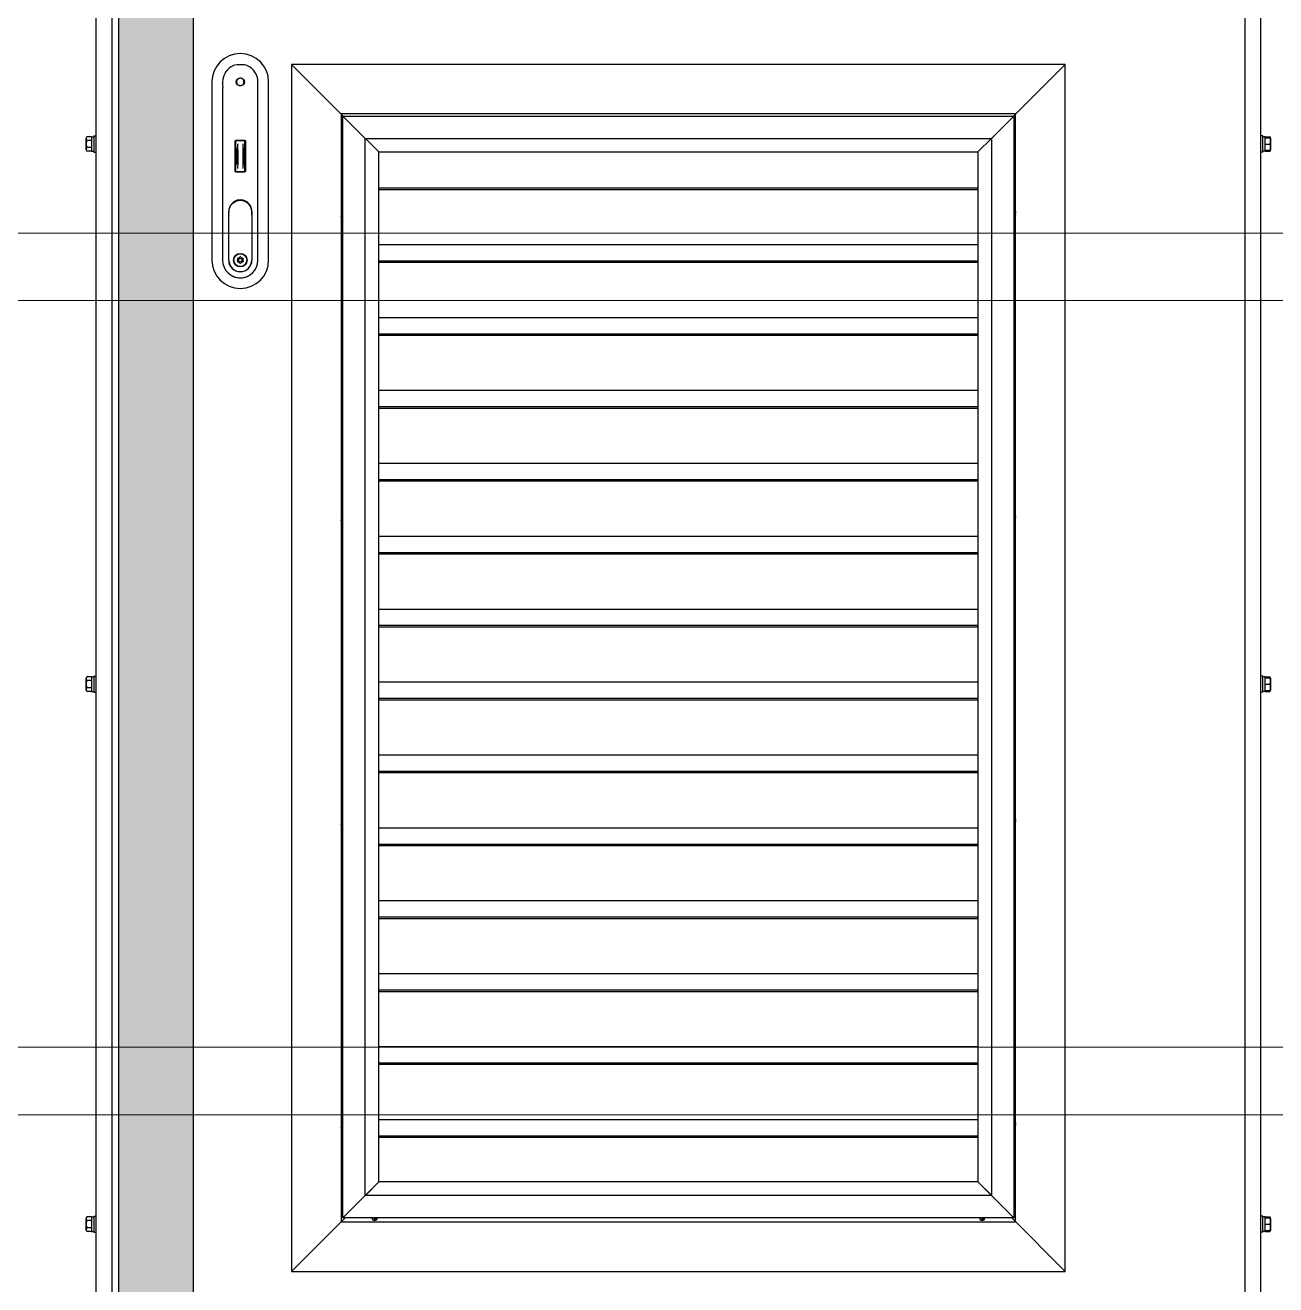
# Model space of a CAD drawing. Header units: millimetres. Extents: x 55614 to 110757, y -66981 to -47484.
# Drawn here: x 88756 to 89682, y -57681 to -56748 of the extents above; entities that cross this region are included whole.
import ezdxf

# ---------------------------------------------------------------- set-up
doc = ezdxf.new("R2010")
doc.units = ezdxf.units.MM
doc.layers.get('0').update_dxf_attribs({"lineweight": 15})
for name, color, linetype in [('2401-00300-M6-16HWMC_0', 7, 'Continuous'), ('2401-00695-M4-16ST_0', 7, 'Continuous'), ('4212-68099_1_0', 7, 'Continuous'), ('4212-73755_1_0', 7, 'Continuous'), ('layer 3', 7, 'Continuous'), ('WATER-PROOF-INNER-DOWN_0', 7, 'Continuous'), ('WATER-PROOF-INNER-SIDE_0', 7, 'Continuous'), ('WATER-PROOF-INNER_0', 7, 'Continuous'), ('WATER-PROOF-OUTER-DOWN_0', 7, 'Continuous'), ('WATER-PROOF-OUTER-SIDE_0', 7, 'Continuous'), ('WSP-0814_1_0', 7, 'Continuous'), ('WSP-0814_3_0', 7, 'Continuous')]:
    doc.layers.add(name, color=color, linetype=linetype)
doc.layers.add('THICK', color=7, linetype='Continuous', lineweight=0)

# ---------------------------------------------------------------- blocks, each defined once
blk = doc.blocks.new('y65iu76u67u6')
at = {"color": 7, "linetype": 'Continuous'}
for p, q in [((945969.29, -88535.69), (937281.29, -88535.69)), ((940195.29, -88585.69), (938840.29, -88585.69)), ((940195.29, -89138.69), (938840.29, -89138.69)), ((940195.29, -89188.69), (938840.29, -89188.69))]:
    blk.add_line(p, q, dxfattribs=at)
blk = doc.blocks.new('erwqre')
h = blk.add_hatch(color=252)
edge = h.paths.add_edge_path()
edge.add_spline(control_points=[(14396.71, -14467.82), (14396.71, -14125.71), (14396.71, -13783.6), (14396.71, -13783.6), (14396.71, -13783.6), (14396.71, -13783.6), (14382.96, -13802.26), (14369.21, -13820.93)], knot_values=[0.375, 0.375, 0.375, 0.375, 0.5, 0.5, 0.5, 0.5, 0.625, 0.625, 0.625, 0.625], degree=3, periodic=0)
edge.add_spline(control_points=[(14369.21, -13820.93), (14355.46, -13839.59), (14341.71, -13858.26), (14341.71, -13858.26), (14341.71, -13858.26), (14341.71, -13858.26), (14341.71, -14181.7), (14341.71, -14505.15)], knot_values=[0.625, 0.625, 0.625, 0.625, 0.75, 0.75, 0.75, 0.75, 0.875, 0.875, 0.875, 0.875], degree=3, periodic=0)
edge.add_spline(control_points=[(14341.71, -14505.15), (14341.71, -14828.59), (14341.71, -15152.03), (14341.71, -15152.03), (14341.71, -15152.03), (14355.46, -15152.03), (14369.21, -15152.03)], knot_values=[0.875, 0.875, 0.875, 0.875, 1, 1, 1, 1.125, 1.125, 1.125, 1.125], degree=3, periodic=0)
edge.add_spline(control_points=[(14369.21, -15152.03), (14382.96, -15152.03), (14396.71, -15152.03), (14396.71, -15152.03), (14396.71, -15152.03), (14396.71, -15152.03), (14396.71, -14809.92), (14396.71, -14467.82)], knot_values=[0.125, 0.125, 0.125, 0.125, 0.25, 0.25, 0.25, 0.25, 0.375, 0.375, 0.375, 0.375], degree=3, periodic=0)
at = {"layer": 'layer 3', "color": 250}
blk.add_open_spline([(14341.71, -15152.03), (14341.71, -15152.03), (14396.71, -15152.03), (14396.71, -15152.03), (14396.71, -15152.03), (14396.71, -15152.03), (14396.71, -13783.6), (14396.71, -13783.6), (14396.71, -13783.6), (14396.71, -13783.6), (14341.71, -13858.26), (14341.71, -13858.26), (14341.71, -13858.26), (14341.71, -13858.26), (14341.71, -15152.03), (14341.71, -15152.03)], degree=3, knots=[0, 0, 0, 0, 0.25, 0.25, 0.25, 0.25, 0.5, 0.5, 0.5, 0.5, 0.75, 0.75, 0.75, 0.75, 1, 1, 1, 1], dxfattribs=at)
blk = doc.blocks.new('2-1725')
at = {"layer": '2401-00300-M6-16HWMC_0', "color": 7, "linetype": 'Continuous'}
for p, q in [((-18055.73, -72705.3), (-18055.73, -72696.59)), ((-18051.73, -72695.59), (-18055.21, -72695.59)), ((-18051.73, -72698.27), (-18055.21, -72698.27)), ((-18051.73, -72695.57), (-18051.73, -72706.32)), ((-18051.73, -72695.57), (-18050.08, -72695.57)), ((-18050.08, -72694.95), (-18050.08, -72706.95)), ((-18050.08, -72694.95), (-18048.63, -72694.95)), ((-17184.18, -72694.95), (-17185.63, -72694.95)), ((-17184.18, -72706.95), (-17184.18, -72694.95)), ((-17182.53, -72695.57), (-17184.18, -72695.57)), ((-17182.53, -72706.32), (-17182.53, -72695.57)), ((-17182.53, -72695.59), (-17179.05, -72695.59)), ((-17182.53, -72696.31), (-17178.57, -72696.31)), ((-17178.53, -72696.59), (-17178.53, -72705.3)), ((-18051.73, -72703.62), (-18055.21, -72703.62)), ((-18051.73, -72706.3), (-18055.21, -72706.3)), ((-18051.73, -72706.32), (-18050.08, -72706.32)), ((-18050.08, -72706.95), (-18048.63, -72706.95)), ((-17184.18, -72706.95), (-17185.63, -72706.95)), ((-17182.53, -72706.32), (-17184.18, -72706.32)), ((-17182.53, -72700.95), (-17179.05, -72700.95)), ((-17182.53, -72705.58), (-17178.57, -72705.58)), ((-17182.53, -72706.3), (-17179.05, -72706.3)), ((-18055.73, -73105.3), (-18055.73, -73096.59)), ((-18051.73, -73095.59), (-18055.21, -73095.59)), ((-18051.73, -73098.27), (-18055.21, -73098.27)), ((-18051.73, -73095.57), (-18051.73, -73106.32)), ((-18051.73, -73095.57), (-18050.08, -73095.57)), ((-18050.08, -73094.95), (-18050.08, -73106.95)), ((-18050.08, -73094.95), (-18048.63, -73094.95)), ((-17184.18, -73094.95), (-17185.63, -73094.95)), ((-17184.18, -73106.95), (-17184.18, -73094.95)), ((-17182.53, -73095.57), (-17184.18, -73095.57)), ((-17182.53, -73106.32), (-17182.53, -73095.57)), ((-17182.53, -73095.59), (-17179.05, -73095.59)), ((-17182.53, -73096.31), (-17178.57, -73096.31)), ((-17178.53, -73096.59), (-17178.53, -73105.3)), ((-18051.73, -73103.62), (-18055.21, -73103.62)), ((-18051.73, -73106.3), (-18055.21, -73106.3)), ((-18051.73, -73106.32), (-18050.08, -73106.32)), ((-18050.08, -73106.95), (-18048.63, -73106.95)), ((-17184.18, -73106.95), (-17185.63, -73106.95)), ((-17182.53, -73106.32), (-17184.18, -73106.32)), ((-17182.53, -73100.95), (-17179.05, -73100.95)), ((-17182.53, -73105.58), (-17178.57, -73105.58)), ((-17182.53, -73106.3), (-17179.05, -73106.3)), ((-18055.73, -73505.3), (-18055.73, -73496.59)), ((-18051.73, -73495.59), (-18055.21, -73495.59)), ((-18051.73, -73498.27), (-18055.21, -73498.27)), ((-18051.73, -73495.57), (-18050.08, -73495.57)), ((-18051.73, -73495.57), (-18051.73, -73506.32)), ((-18050.08, -73494.95), (-18048.63, -73494.95)), ((-18050.08, -73494.95), (-18050.08, -73506.95)), ((-17184.18, -73494.95), (-17185.63, -73494.95)), ((-17184.18, -73506.95), (-17184.18, -73494.95)), ((-17182.53, -73495.57), (-17184.18, -73495.57)), ((-17182.53, -73506.32), (-17182.53, -73495.57)), ((-17182.53, -73495.59), (-17179.05, -73495.59)), ((-17182.53, -73496.31), (-17178.57, -73496.31)), ((-17182.53, -73500.95), (-17179.05, -73500.95)), ((-17178.53, -73496.59), (-17178.53, -73505.3)), ((-18051.73, -73503.62), (-18055.21, -73503.62)), ((-18051.73, -73506.3), (-18055.21, -73506.3)), ((-18051.73, -73506.32), (-18050.08, -73506.32)), ((-18050.08, -73506.95), (-18048.63, -73506.95)), ((-17184.18, -73506.95), (-17185.63, -73506.95)), ((-17182.53, -73506.32), (-17184.18, -73506.32)), ((-17182.53, -73505.58), (-17178.57, -73505.58)), ((-17182.53, -73506.3), (-17179.05, -73506.3))]:
    blk.add_line(p, q, dxfattribs=at)
for centre, start, end in [((-18054.51, -72696.59), 124.94801, 180), ((-17179.75, -72696.59), 13.39361, 55.05199), ((-17179.75, -72696.59), 0, 13.39197), ((-18054.51, -72705.3), 180, 235.05199), ((-17179.75, -72705.3), 304.94801, 346.60653), ((-17179.75, -72705.3), 346.60803, 0), ((-18054.51, -73096.59), 124.94801, 180), ((-17179.75, -73096.59), 13.39361, 55.05199), ((-17179.75, -73096.59), 0, 13.39197), ((-18054.51, -73105.3), 180, 235.05199), ((-17179.75, -73105.3), 304.94801, 346.60653), ((-17179.75, -73105.3), 346.60803, 0), ((-18054.51, -73496.59), 124.94801, 180), ((-17179.75, -73496.59), 13.39361, 55.05199), ((-17179.75, -73496.59), 0, 13.39197), ((-18054.51, -73505.3), 180, 235.05199), ((-17179.75, -73505.3), 304.94801, 346.60653), ((-17179.75, -73505.3), 346.60803, 0)]:
    blk.add_arc(centre, 1.22, start, end, dxfattribs=at)
for points, knots in [([(-18055.21, -72695.59), (-18055.33, -72695.67), (-18055.51, -72695.87), (-18055.68, -72696.34), (-18055.71, -72696.93), (-18055.68, -72697.52), (-18055.51, -72697.99), (-18055.33, -72698.19), (-18055.21, -72698.27)], [0, 0, 0, 0, 0.14349, 0.266269, 0.5, 0.733731, 0.856508, 1, 1, 1, 1]), ([(-18055.21, -72698.27), (-18055.48, -72698.64), (-18055.68, -72699.58), (-18055.71, -72700.95), (-18055.68, -72702.31), (-18055.48, -72703.25), (-18055.21, -72703.62)], [0, 0, 0, 0, 0.248888, 0.499999, 0.75111, 1, 1, 1, 1]), ([(-17178.62, -72696.31), (-17178.64, -72696.18), (-17178.73, -72695.9), (-17178.93, -72695.68), (-17179.05, -72695.59)], [0, 0, 0, 0, 0.461192, 1, 1, 1, 1]), ([(-17179.05, -72700.95), (-17178.8, -72700.64), (-17178.58, -72699.82), (-17178.56, -72698.63), (-17178.58, -72697.44), (-17178.8, -72696.62), (-17179.05, -72696.31)], [0, 0, 0, 0, 0.250792, 0.5, 0.749207, 1, 1, 1, 1]), ([(-18055.21, -72703.62), (-18055.33, -72703.7), (-18055.51, -72703.91), (-18055.68, -72704.38), (-18055.71, -72704.96), (-18055.68, -72705.55), (-18055.51, -72706.02), (-18055.33, -72706.22), (-18055.21, -72706.3)], [0, 0, 0, 0, 0.143491, 0.266268, 0.499999, 0.733731, 0.856509, 1, 1, 1, 1]), ([(-17179.05, -72705.58), (-17178.8, -72705.27), (-17178.58, -72704.45), (-17178.56, -72703.26), (-17178.58, -72702.08), (-17178.8, -72701.25), (-17179.05, -72700.95)], [0, 0, 0, 0, 0.250791, 0.499999, 0.749207, 1, 1, 1, 1]), ([(-17179.05, -72706.3), (-17178.93, -72706.21), (-17178.73, -72705.99), (-17178.64, -72705.71), (-17178.62, -72705.59)], [0, 0, 0, 0, 0.538812, 1, 1, 1, 1]), ([(-18055.21, -73095.59), (-18055.33, -73095.67), (-18055.51, -73095.87), (-18055.68, -73096.34), (-18055.71, -73096.93), (-18055.68, -73097.52), (-18055.51, -73097.99), (-18055.33, -73098.19), (-18055.21, -73098.27)], [0, 0, 0, 0, 0.14349, 0.266269, 0.5, 0.733731, 0.856508, 1, 1, 1, 1]), ([(-18055.21, -73098.27), (-18055.48, -73098.64), (-18055.68, -73099.58), (-18055.71, -73100.95), (-18055.68, -73102.31), (-18055.48, -73103.25), (-18055.21, -73103.62)], [0, 0, 0, 0, 0.248888, 0.499999, 0.75111, 1, 1, 1, 1]), ([(-17178.62, -73096.31), (-17178.64, -73096.18), (-17178.73, -73095.9), (-17178.93, -73095.68), (-17179.05, -73095.59)], [0, 0, 0, 0, 0.461192, 1, 1, 1, 1]), ([(-17179.05, -73100.95), (-17178.8, -73100.64), (-17178.58, -73099.82), (-17178.56, -73098.63), (-17178.58, -73097.44), (-17178.8, -73096.62), (-17179.05, -73096.31)], [0, 0, 0, 0, 0.250792, 0.5, 0.749207, 1, 1, 1, 1]), ([(-18055.21, -73103.62), (-18055.33, -73103.7), (-18055.51, -73103.91), (-18055.68, -73104.38), (-18055.71, -73104.96), (-18055.68, -73105.55), (-18055.51, -73106.02), (-18055.33, -73106.22), (-18055.21, -73106.3)], [0, 0, 0, 0, 0.143491, 0.266268, 0.499999, 0.733731, 0.856509, 1, 1, 1, 1]), ([(-17179.05, -73105.58), (-17178.8, -73105.27), (-17178.58, -73104.45), (-17178.56, -73103.26), (-17178.58, -73102.08), (-17178.8, -73101.25), (-17179.05, -73100.95)], [0, 0, 0, 0, 0.250791, 0.499999, 0.749207, 1, 1, 1, 1]), ([(-17179.05, -73106.3), (-17178.93, -73106.21), (-17178.73, -73105.99), (-17178.64, -73105.71), (-17178.62, -73105.59)], [0, 0, 0, 0, 0.538812, 1, 1, 1, 1]), ([(-18055.21, -73495.59), (-18055.33, -73495.67), (-18055.51, -73495.87), (-18055.68, -73496.34), (-18055.71, -73496.93), (-18055.68, -73497.52), (-18055.51, -73497.99), (-18055.33, -73498.19), (-18055.21, -73498.27)], [0, 0, 0, 0, 0.14349, 0.266269, 0.5, 0.733731, 0.856508, 1, 1, 1, 1]), ([(-18055.21, -73498.27), (-18055.48, -73498.64), (-18055.68, -73499.58), (-18055.71, -73500.95), (-18055.68, -73502.31), (-18055.48, -73503.25), (-18055.21, -73503.62)], [0, 0, 0, 0, 0.248888, 0.499999, 0.75111, 1, 1, 1, 1]), ([(-17178.62, -73496.31), (-17178.64, -73496.18), (-17178.73, -73495.9), (-17178.93, -73495.68), (-17179.05, -73495.59)], [0, 0, 0, 0, 0.461192, 1, 1, 1, 1]), ([(-17179.05, -73500.95), (-17178.8, -73500.64), (-17178.58, -73499.82), (-17178.56, -73498.63), (-17178.58, -73497.44), (-17178.8, -73496.62), (-17179.05, -73496.31)], [0, 0, 0, 0, 0.250792, 0.5, 0.749207, 1, 1, 1, 1]), ([(-17179.05, -73505.58), (-17178.8, -73505.27), (-17178.58, -73504.45), (-17178.56, -73503.26), (-17178.58, -73502.08), (-17178.8, -73501.25), (-17179.05, -73500.95)], [0, 0, 0, 0, 0.250791, 0.499999, 0.749207, 1, 1, 1, 1]), ([(-18055.21, -73503.62), (-18055.33, -73503.7), (-18055.51, -73503.91), (-18055.68, -73504.38), (-18055.71, -73504.96), (-18055.68, -73505.55), (-18055.51, -73506.02), (-18055.33, -73506.22), (-18055.21, -73506.3)], [0, 0, 0, 0, 0.143491, 0.266268, 0.499999, 0.733731, 0.856509, 1, 1, 1, 1]), ([(-17179.05, -73506.3), (-17178.93, -73506.21), (-17178.73, -73505.99), (-17178.64, -73505.71), (-17178.62, -73505.59)], [0, 0, 0, 0, 0.538812, 1, 1, 1, 1])]:
    blk.add_open_spline(points, degree=3, knots=knots, dxfattribs=at)
at = {"layer": '2401-00695-M4-16ST_0', "color": 7, "linetype": 'Continuous'}
for p, q in [((-17866.33, -72751.18), (-17866.33, -72751.3)), ((-17866.27, -72753.24), (-17866.27, -72754.91)), ((-17368, -72752.65), (-17368, -72750.98)), ((-17367.93, -72754.53), (-17367.93, -72754.77)), ((-17866.33, -72976.18), (-17866.33, -72976.3)), ((-17866.27, -72978.24), (-17866.27, -72979.91)), ((-17368, -72977.65), (-17368, -72975.98)), ((-17367.93, -72979.53), (-17367.93, -72979.77)), ((-17866.33, -73201.18), (-17866.33, -73201.3)), ((-17368, -73202.65), (-17368, -73200.98)), ((-17866.27, -73203.24), (-17866.27, -73204.91)), ((-17367.93, -73204.53), (-17367.93, -73204.77)), ((-17866.33, -73426.18), (-17866.33, -73426.3)), ((-17368, -73427.65), (-17368, -73425.98)), ((-17866.27, -73428.24), (-17866.27, -73429.91)), ((-17367.93, -73429.53), (-17367.93, -73429.77)), ((-17842.43, -73497.74), (-17842.43, -73497.99)), ((-17841.77, -73496.46), (-17841.77, -73498.13)), ((-17392.43, -73497.74), (-17392.43, -73497.99)), ((-17391.77, -73496.46), (-17391.77, -73498.13))]:
    blk.add_line(p, q, dxfattribs=at)
for centre in [(-17866.63, -72752.95), (-17367.63, -72752.95), (-17866.63, -72977.95), (-17367.63, -72977.95), (-17866.63, -73202.95), (-17367.63, -73202.95), (-17866.63, -73427.95), (-17367.63, -73427.95)]:
    blk.add_circle(centre, 0.2, dxfattribs=at)
for centre, radius, start, end in [((-17866.63, -72752.95), 2, 59.87498, 98.63478), ((-17866.63, -72752.95), 2, 261.34018, 300.004), ((-17367.63, -72752.95), 2, 239.86526, 278.63487), ((-17367.63, -72752.95), 2, 81.34334, 120.00776), ((-17866.63, -72977.95), 2, 59.87498, 98.63478), ((-17367.63, -72977.95), 2, 81.34334, 120.00776), ((-17866.63, -72977.95), 2, 261.34018, 300.004), ((-17367.63, -72977.95), 2, 239.86526, 278.63487), ((-17866.63, -73202.95), 2, 59.87498, 98.63478), ((-17367.63, -73202.95), 2, 81.34334, 120.00776), ((-17866.63, -73202.95), 2, 261.34018, 300.004), ((-17367.63, -73202.95), 2, 239.86526, 278.63487), ((-17866.63, -73427.95), 2, 59.87498, 98.63478), ((-17367.63, -73427.95), 2, 81.34334, 120.00776), ((-17866.63, -73427.95), 2, 261.34018, 300.004), ((-17367.63, -73427.95), 2, 239.86526, 278.63487), ((-17842.13, -73496.16), 2, 182.38574, 357.60608), ((-17842.13, -73496.16), 0.2, 204.87592, 335.12408), ((-17392.13, -73496.16), 2, 182.38574, 357.60608), ((-17392.13, -73496.16), 0.2, 204.87592, 335.12408)]:
    blk.add_arc(centre, radius, start, end, dxfattribs=at)
for points, knots in [([(-17866.63, -72752.13), (-17866.65, -72752.16), (-17866.74, -72752.32), (-17866.84, -72752.47), (-17866.93, -72752.58)], [0, 0, 0, 0, 0.201768, 1, 1, 1, 1]), ([(-17866.93, -72754.53), (-17866.92, -72754.47), (-17866.86, -72754.2), (-17866.74, -72753.95), (-17866.63, -72753.76)], [0, 0, 0, 0, 0.194813, 1, 1, 1, 1]), ([(-17866.71, -72754.94), (-17866.76, -72754.94), (-17866.87, -72754.92), (-17866.92, -72754.82), (-17866.93, -72754.77)], [0, 0, 0, 0, 0.518556, 1, 1, 1, 1]), ([(-17866.33, -72751.3), (-17866.34, -72751.43), (-17866.43, -72751.71), (-17866.55, -72751.98), (-17866.63, -72752.13)], [0, 0, 0, 0, 0.414722, 1, 1, 1, 1]), ([(-17866.63, -72753.76), (-17866.61, -72753.72), (-17866.51, -72753.54), (-17866.39, -72753.36), (-17866.27, -72753.24)], [0, 0, 0, 0, 0.192336, 1, 1, 1, 1]), ([(-17866.58, -72750.95), (-17866.52, -72750.95), (-17866.38, -72750.99), (-17866.34, -72751.12), (-17866.33, -72751.18)], [0, 0, 0, 0, 0.502949, 1, 1, 1, 1]), ([(-17866.27, -72753.24), (-17866.21, -72753.27), (-17865.99, -72753.36), (-17865.78, -72753.47), (-17865.63, -72753.56)], [0, 0, 0, 0, 0.280836, 1, 1, 1, 1]), ([(-17368.63, -72752.33), (-17368.59, -72752.35), (-17368.39, -72752.48), (-17368.17, -72752.58), (-17368, -72752.65)], [0, 0, 0, 0, 0.220892, 1, 1, 1, 1]), ([(-17367.63, -72752.13), (-17367.65, -72752.17), (-17367.75, -72752.35), (-17367.87, -72752.53), (-17368, -72752.65)], [0, 0, 0, 0, 0.192322, 1, 1, 1, 1]), ([(-17367.93, -72754.53), (-17367.92, -72754.47), (-17367.86, -72754.2), (-17367.74, -72753.95), (-17367.63, -72753.76)], [0, 0, 0, 0, 0.194813, 1, 1, 1, 1]), ([(-17367.71, -72754.94), (-17367.76, -72754.94), (-17367.87, -72754.92), (-17367.92, -72754.82), (-17367.93, -72754.77)], [0, 0, 0, 0, 0.518556, 1, 1, 1, 1]), ([(-17367.33, -72751.3), (-17367.34, -72751.43), (-17367.43, -72751.71), (-17367.55, -72751.98), (-17367.63, -72752.13)], [0, 0, 0, 0, 0.414722, 1, 1, 1, 1]), ([(-17367.63, -72753.76), (-17367.62, -72753.72), (-17367.53, -72753.57), (-17367.43, -72753.42), (-17367.33, -72753.31)], [0, 0, 0, 0, 0.201734, 1, 1, 1, 1]), ([(-17367.58, -72750.95), (-17367.52, -72750.95), (-17367.38, -72750.99), (-17367.34, -72751.12), (-17367.33, -72751.18)], [0, 0, 0, 0, 0.502949, 1, 1, 1, 1]), ([(-17866.63, -72977.13), (-17866.65, -72977.16), (-17866.74, -72977.32), (-17866.84, -72977.47), (-17866.93, -72977.58)], [0, 0, 0, 0, 0.201768, 1, 1, 1, 1]), ([(-17866.33, -72976.3), (-17866.34, -72976.43), (-17866.43, -72976.71), (-17866.55, -72976.98), (-17866.63, -72977.13)], [0, 0, 0, 0, 0.414722, 1, 1, 1, 1]), ([(-17866.63, -72978.76), (-17866.61, -72978.72), (-17866.51, -72978.54), (-17866.39, -72978.36), (-17866.27, -72978.24)], [0, 0, 0, 0, 0.192336, 1, 1, 1, 1]), ([(-17866.58, -72975.95), (-17866.52, -72975.95), (-17866.38, -72975.99), (-17866.34, -72976.12), (-17866.33, -72976.18)], [0, 0, 0, 0, 0.502949, 1, 1, 1, 1]), ([(-17866.27, -72978.24), (-17866.21, -72978.27), (-17865.99, -72978.36), (-17865.78, -72978.47), (-17865.63, -72978.56)], [0, 0, 0, 0, 0.280836, 1, 1, 1, 1]), ([(-17368.63, -72977.33), (-17368.59, -72977.35), (-17368.39, -72977.48), (-17368.17, -72977.58), (-17368, -72977.65)], [0, 0, 0, 0, 0.220892, 1, 1, 1, 1]), ([(-17367.63, -72977.13), (-17367.65, -72977.17), (-17367.75, -72977.35), (-17367.87, -72977.53), (-17368, -72977.65)], [0, 0, 0, 0, 0.192322, 1, 1, 1, 1]), ([(-17367.33, -72976.3), (-17367.34, -72976.43), (-17367.43, -72976.71), (-17367.55, -72976.98), (-17367.63, -72977.13)], [0, 0, 0, 0, 0.414722, 1, 1, 1, 1]), ([(-17367.63, -72978.76), (-17367.62, -72978.72), (-17367.53, -72978.57), (-17367.43, -72978.42), (-17367.33, -72978.31)], [0, 0, 0, 0, 0.201734, 1, 1, 1, 1]), ([(-17367.58, -72975.95), (-17367.52, -72975.95), (-17367.38, -72975.99), (-17367.34, -72976.12), (-17367.33, -72976.18)], [0, 0, 0, 0, 0.502949, 1, 1, 1, 1]), ([(-17866.93, -72979.53), (-17866.92, -72979.47), (-17866.86, -72979.2), (-17866.74, -72978.95), (-17866.63, -72978.76)], [0, 0, 0, 0, 0.194813, 1, 1, 1, 1]), ([(-17866.71, -72979.94), (-17866.76, -72979.94), (-17866.87, -72979.92), (-17866.92, -72979.82), (-17866.93, -72979.77)], [0, 0, 0, 0, 0.518556, 1, 1, 1, 1]), ([(-17367.93, -72979.53), (-17367.92, -72979.47), (-17367.86, -72979.2), (-17367.74, -72978.95), (-17367.63, -72978.76)], [0, 0, 0, 0, 0.194813, 1, 1, 1, 1]), ([(-17367.71, -72979.94), (-17367.76, -72979.94), (-17367.87, -72979.92), (-17367.92, -72979.82), (-17367.93, -72979.77)], [0, 0, 0, 0, 0.518556, 1, 1, 1, 1]), ([(-17866.63, -73202.13), (-17866.65, -73202.16), (-17866.74, -73202.32), (-17866.84, -73202.47), (-17866.93, -73202.58)], [0, 0, 0, 0, 0.201768, 1, 1, 1, 1]), ([(-17866.33, -73201.3), (-17866.34, -73201.43), (-17866.43, -73201.71), (-17866.55, -73201.98), (-17866.63, -73202.13)], [0, 0, 0, 0, 0.414722, 1, 1, 1, 1]), ([(-17866.58, -73200.95), (-17866.52, -73200.95), (-17866.38, -73200.99), (-17866.34, -73201.12), (-17866.33, -73201.18)], [0, 0, 0, 0, 0.502949, 1, 1, 1, 1]), ([(-17368.63, -73202.33), (-17368.59, -73202.35), (-17368.39, -73202.48), (-17368.17, -73202.58), (-17368, -73202.65)], [0, 0, 0, 0, 0.220892, 1, 1, 1, 1]), ([(-17367.63, -73202.13), (-17367.65, -73202.17), (-17367.75, -73202.35), (-17367.87, -73202.53), (-17368, -73202.65)], [0, 0, 0, 0, 0.192322, 1, 1, 1, 1]), ([(-17367.33, -73201.3), (-17367.34, -73201.43), (-17367.43, -73201.71), (-17367.55, -73201.98), (-17367.63, -73202.13)], [0, 0, 0, 0, 0.414722, 1, 1, 1, 1]), ([(-17367.58, -73200.95), (-17367.52, -73200.95), (-17367.38, -73200.99), (-17367.34, -73201.12), (-17367.33, -73201.18)], [0, 0, 0, 0, 0.502949, 1, 1, 1, 1]), ([(-17866.93, -73204.53), (-17866.92, -73204.47), (-17866.86, -73204.2), (-17866.74, -73203.95), (-17866.63, -73203.76)], [0, 0, 0, 0, 0.194813, 1, 1, 1, 1]), ([(-17866.71, -73204.94), (-17866.76, -73204.94), (-17866.87, -73204.92), (-17866.92, -73204.82), (-17866.93, -73204.77)], [0, 0, 0, 0, 0.518556, 1, 1, 1, 1]), ([(-17866.63, -73203.76), (-17866.61, -73203.72), (-17866.51, -73203.54), (-17866.39, -73203.36), (-17866.27, -73203.24)], [0, 0, 0, 0, 0.192336, 1, 1, 1, 1]), ([(-17866.27, -73203.24), (-17866.21, -73203.27), (-17865.99, -73203.36), (-17865.78, -73203.47), (-17865.63, -73203.56)], [0, 0, 0, 0, 0.280836, 1, 1, 1, 1]), ([(-17367.93, -73204.53), (-17367.92, -73204.47), (-17367.86, -73204.2), (-17367.74, -73203.95), (-17367.63, -73203.76)], [0, 0, 0, 0, 0.194813, 1, 1, 1, 1]), ([(-17367.71, -73204.94), (-17367.76, -73204.94), (-17367.87, -73204.92), (-17367.92, -73204.82), (-17367.93, -73204.77)], [0, 0, 0, 0, 0.518556, 1, 1, 1, 1]), ([(-17367.63, -73203.76), (-17367.62, -73203.72), (-17367.53, -73203.57), (-17367.43, -73203.42), (-17367.33, -73203.31)], [0, 0, 0, 0, 0.201734, 1, 1, 1, 1]), ([(-17866.33, -73426.3), (-17866.34, -73426.43), (-17866.43, -73426.71), (-17866.55, -73426.98), (-17866.63, -73427.13)], [0, 0, 0, 0, 0.414722, 1, 1, 1, 1]), ([(-17866.58, -73425.95), (-17866.52, -73425.95), (-17866.38, -73425.99), (-17866.34, -73426.12), (-17866.33, -73426.18)], [0, 0, 0, 0, 0.502949, 1, 1, 1, 1]), ([(-17367.33, -73426.3), (-17367.34, -73426.43), (-17367.43, -73426.71), (-17367.55, -73426.98), (-17367.63, -73427.13)], [0, 0, 0, 0, 0.414722, 1, 1, 1, 1]), ([(-17367.58, -73425.95), (-17367.52, -73425.95), (-17367.38, -73425.99), (-17367.34, -73426.12), (-17367.33, -73426.18)], [0, 0, 0, 0, 0.502949, 1, 1, 1, 1]), ([(-17866.63, -73427.13), (-17866.65, -73427.16), (-17866.74, -73427.32), (-17866.84, -73427.47), (-17866.93, -73427.58)], [0, 0, 0, 0, 0.201768, 1, 1, 1, 1]), ([(-17866.93, -73429.53), (-17866.92, -73429.47), (-17866.86, -73429.2), (-17866.74, -73428.95), (-17866.63, -73428.76)], [0, 0, 0, 0, 0.194813, 1, 1, 1, 1]), ([(-17866.71, -73429.94), (-17866.76, -73429.94), (-17866.87, -73429.92), (-17866.92, -73429.82), (-17866.93, -73429.77)], [0, 0, 0, 0, 0.518556, 1, 1, 1, 1]), ([(-17866.63, -73428.76), (-17866.61, -73428.72), (-17866.51, -73428.54), (-17866.39, -73428.36), (-17866.27, -73428.24)], [0, 0, 0, 0, 0.192336, 1, 1, 1, 1]), ([(-17866.27, -73428.24), (-17866.21, -73428.27), (-17865.99, -73428.36), (-17865.78, -73428.47), (-17865.63, -73428.56)], [0, 0, 0, 0, 0.280836, 1, 1, 1, 1]), ([(-17368.63, -73427.33), (-17368.59, -73427.35), (-17368.39, -73427.48), (-17368.17, -73427.58), (-17368, -73427.65)], [0, 0, 0, 0, 0.220892, 1, 1, 1, 1]), ([(-17367.63, -73427.13), (-17367.65, -73427.17), (-17367.75, -73427.35), (-17367.87, -73427.53), (-17368, -73427.65)], [0, 0, 0, 0, 0.192322, 1, 1, 1, 1]), ([(-17367.93, -73429.53), (-17367.92, -73429.47), (-17367.86, -73429.2), (-17367.74, -73428.95), (-17367.63, -73428.76)], [0, 0, 0, 0, 0.194813, 1, 1, 1, 1]), ([(-17367.71, -73429.94), (-17367.76, -73429.94), (-17367.87, -73429.92), (-17367.92, -73429.82), (-17367.93, -73429.77)], [0, 0, 0, 0, 0.518556, 1, 1, 1, 1]), ([(-17367.63, -73428.76), (-17367.62, -73428.72), (-17367.53, -73428.57), (-17367.43, -73428.42), (-17367.33, -73428.31)], [0, 0, 0, 0, 0.201734, 1, 1, 1, 1]), ([(-17842.43, -73497.74), (-17842.42, -73497.69), (-17842.36, -73497.42), (-17842.24, -73497.17), (-17842.13, -73496.97)], [0, 0, 0, 0, 0.194813, 1, 1, 1, 1]), ([(-17842.21, -73498.16), (-17842.26, -73498.16), (-17842.37, -73498.13), (-17842.42, -73498.03), (-17842.43, -73497.99)], [0, 0, 0, 0, 0.518556, 1, 1, 1, 1]), ([(-17842.13, -73496.97), (-17842.11, -73496.94), (-17842.01, -73496.75), (-17841.89, -73496.58), (-17841.77, -73496.46)], [0, 0, 0, 0, 0.192336, 1, 1, 1, 1]), ([(-17841.77, -73496.46), (-17841.56, -73496.54), (-17841.21, -73496.71), (-17840.8, -73497), (-17840.61, -73497.4), (-17840.77, -73497.63), (-17840.87, -73497.71)], [0, 0, 0, 0, 0.358194, 0.617355, 0.800378, 1, 1, 1, 1]), ([(-17392.43, -73497.74), (-17392.42, -73497.69), (-17392.36, -73497.42), (-17392.24, -73497.17), (-17392.13, -73496.97)], [0, 0, 0, 0, 0.194813, 1, 1, 1, 1]), ([(-17392.21, -73498.16), (-17392.26, -73498.16), (-17392.37, -73498.13), (-17392.42, -73498.03), (-17392.43, -73497.99)], [0, 0, 0, 0, 0.518556, 1, 1, 1, 1]), ([(-17392.13, -73496.97), (-17392.11, -73496.94), (-17392.01, -73496.75), (-17391.89, -73496.58), (-17391.77, -73496.46)], [0, 0, 0, 0, 0.192336, 1, 1, 1, 1]), ([(-17391.77, -73496.46), (-17391.56, -73496.54), (-17391.21, -73496.71), (-17390.8, -73497), (-17390.61, -73497.4), (-17390.77, -73497.63), (-17390.87, -73497.71)], [0, 0, 0, 0, 0.358194, 0.617355, 0.800378, 1, 1, 1, 1])]:
    blk.add_open_spline(points, degree=3, knots=knots, dxfattribs=at)
at = {"layer": '4212-68099_1_0', "color": 7, "linetype": 'Continuous'}
for p, q in [((-18036.63, -73625.95), (-18036.63, -71550.95)), ((-17197.63, -71550.95), (-17197.63, -73625.95))]:
    blk.add_line(p, q, dxfattribs=at)
at = {"layer": '4212-73755_1_0', "color": 7, "linetype": 'Continuous'}
for p, q in [((-18048.63, -72574.95), (-18048.63, -73626.45)), ((-17185.63, -73626.45), (-17185.63, -72574.95))]:
    blk.add_line(p, q, dxfattribs=at)
at = {"layer": 'WATER-PROOF-INNER-DOWN_0', "color": 7, "linetype": 'Continuous'}
for p, q in [((-17849.03, -72696.85), (-17865.63, -72680.25)), ((-17865.63, -72680.25), (-17368.63, -72680.25)), ((-17385.23, -72696.85), (-17368.63, -72680.25)), ((-17849.03, -72696.85), (-17385.23, -72696.85)), ((-17839.03, -72706.85), (-17848.93, -72696.95)), ((-17395.23, -72706.85), (-17385.33, -72696.95)), ((-17839.03, -72706.85), (-17395.23, -72706.85)), ((-17848.93, -73479.54), (-17839.03, -73469.65)), ((-17395.23, -73469.65), (-17839.03, -73469.65)), ((-17385.33, -73479.54), (-17395.23, -73469.65)), ((-17865.63, -73496.25), (-17849.03, -73479.65)), ((-17385.23, -73479.65), (-17849.03, -73479.65)), ((-17368.63, -73496.25), (-17385.23, -73479.65)), ((-17368.63, -73496.25), (-17865.63, -73496.25))]:
    blk.add_line(p, q, dxfattribs=at)
at = {"layer": 'WATER-PROOF-INNER-SIDE_0', "color": 7, "linetype": 'Continuous'}
for p, q in [((-17865.63, -73496.25), (-17865.63, -72680.25)), ((-17849.03, -72696.85), (-17865.63, -72680.25)), ((-17385.23, -72696.85), (-17368.63, -72680.25)), ((-17368.63, -72680.25), (-17368.63, -73496.25)), ((-17849.03, -73479.65), (-17849.03, -72696.85)), ((-17839.03, -72706.85), (-17848.99, -72696.89)), ((-17395.23, -72706.85), (-17385.28, -72696.89)), ((-17385.23, -72696.85), (-17385.23, -73479.65)), ((-17839.03, -73469.65), (-17839.03, -72706.85)), ((-17395.23, -72706.85), (-17395.23, -73469.65)), ((-17848.99, -73479.6), (-17839.03, -73469.65)), ((-17385.28, -73479.6), (-17395.23, -73469.65)), ((-17865.63, -73496.25), (-17849.03, -73479.65)), ((-17368.63, -73496.25), (-17385.23, -73479.65))]:
    blk.add_line(p, q, dxfattribs=at)
at = {"layer": 'WATER-PROOF-INNER_0', "color": 7, "linetype": 'Continuous'}
for p, q in [((-17395.23, -72733.65), (-17839.03, -72733.65)), ((-17395.23, -72734.76), (-17839.03, -72734.76)), ((-17395.23, -72775.56), (-17839.03, -72775.56)), ((-17395.23, -72787.65), (-17839.03, -72787.65)), ((-17395.23, -72788.76), (-17839.03, -72788.76)), ((-17395.23, -72829.56), (-17839.03, -72829.56)), ((-17395.23, -72841.65), (-17839.03, -72841.65)), ((-17395.23, -72842.76), (-17839.03, -72842.76)), ((-17395.23, -72883.56), (-17839.03, -72883.56)), ((-17395.23, -72895.65), (-17839.03, -72895.65)), ((-17395.23, -72896.76), (-17839.03, -72896.76)), ((-17395.23, -72937.56), (-17839.03, -72937.56)), ((-17395.23, -72949.65), (-17839.03, -72949.65)), ((-17395.23, -72950.76), (-17839.03, -72950.76)), ((-17395.23, -72991.56), (-17839.03, -72991.56)), ((-17395.23, -73003.65), (-17839.03, -73003.65)), ((-17395.23, -73004.76), (-17839.03, -73004.76)), ((-17395.23, -73045.56), (-17839.03, -73045.56)), ((-17395.23, -73057.65), (-17839.03, -73057.65)), ((-17395.23, -73058.76), (-17839.03, -73058.76)), ((-17395.23, -73099.56), (-17839.03, -73099.56)), ((-17395.23, -73111.65), (-17839.03, -73111.65)), ((-17395.23, -73112.76), (-17839.03, -73112.76)), ((-17395.23, -73153.56), (-17839.03, -73153.56)), ((-17395.23, -73165.65), (-17839.03, -73165.65)), ((-17395.23, -73166.76), (-17839.03, -73166.76)), ((-17395.23, -73207.56), (-17839.03, -73207.56)), ((-17395.23, -73219.65), (-17839.03, -73219.65)), ((-17395.23, -73220.76), (-17839.03, -73220.76)), ((-17395.23, -73261.56), (-17839.03, -73261.56)), ((-17395.23, -73273.65), (-17839.03, -73273.65)), ((-17395.23, -73274.76), (-17839.03, -73274.76)), ((-17395.23, -73315.56), (-17839.03, -73315.56)), ((-17395.23, -73327.65), (-17839.03, -73327.65)), ((-17395.23, -73328.76), (-17839.03, -73328.76)), ((-17395.23, -73369.56), (-17839.03, -73369.56)), ((-17395.23, -73381.65), (-17839.03, -73381.65)), ((-17395.23, -73382.76), (-17839.03, -73382.76)), ((-17395.23, -73423.56), (-17839.03, -73423.56)), ((-17395.23, -73435.65), (-17839.03, -73435.65)), ((-17395.23, -73436.76), (-17839.03, -73436.76))]:
    blk.add_line(p, q, dxfattribs=at)
at = {"layer": 'WATER-PROOF-OUTER-DOWN_0', "color": 7, "linetype": 'Continuous'}
for p, q in [((-17865.33, -72680.25), (-17903.63, -72641.95)), ((-17330.63, -72641.95), (-17903.63, -72641.95)), ((-17368.93, -72680.25), (-17330.63, -72641.95)), ((-17367.33, -72678.65), (-17866.93, -72678.65)), ((-17863.98, -73496.3), (-17903.63, -73535.95)), ((-17866.93, -73499.25), (-17367.33, -73499.25)), ((-17370.28, -73496.3), (-17330.63, -73535.95)), ((-17903.63, -73535.95), (-17330.63, -73535.95))]:
    blk.add_line(p, q, dxfattribs=at)
at = {"layer": 'WATER-PROOF-OUTER-SIDE_0', "color": 7, "linetype": 'Continuous'}
for p, q in [((-17903.63, -72641.95), (-17903.63, -73535.95)), ((-17865.33, -72680.25), (-17903.63, -72641.95)), ((-17368.93, -72680.25), (-17330.63, -72641.95)), ((-17330.63, -73535.95), (-17330.63, -72641.95)), ((-17866.93, -72678.65), (-17866.93, -73499.25)), ((-17367.33, -73499.25), (-17367.33, -72678.65)), ((-17863.98, -73496.3), (-17903.63, -73535.95)), ((-17370.28, -73496.3), (-17330.63, -73535.95))]:
    blk.add_line(p, q, dxfattribs=at)
at = {"layer": 'WSP-0814_1_0', "color": 7, "linetype": 'Continuous'}
for p, q in [((-17936.68, -72642.83), (-17936.68, -72642.84)), ((-17962.63, -72654.95), (-17962.63, -72786.95)), ((-17954.72, -72654.95), (-17954.72, -72656.82)), ((-17954.7, -72659.27), (-17954.72, -72659.73)), ((-17954.72, -72659.73), (-17954.72, -72786.95)), ((-17928.55, -72656.82), (-17928.55, -72654.95)), ((-17928.55, -72786.95), (-17928.55, -72659.73)), ((-17920.63, -72786.95), (-17920.63, -72654.95)), ((-17945.34, -72721.16), (-17945.34, -72698.73)), ((-17944.93, -72705.03), (-17944.93, -72698.24)), ((-17944.88, -72705.26), (-17944.88, -72698.24)), ((-17941.67, -72698.08), (-17941.64, -72698.08)), ((-17938.39, -72698.24), (-17938.39, -72705.26)), ((-17938.33, -72698.24), (-17938.33, -72705.03)), ((-17937.86, -72698.73), (-17937.86, -72721.16)), ((-17944.88, -72705.26), (-17944.86, -72705.24)), ((-17944.5, -72703.7), (-17944.5, -72703.7)), ((-17938.84, -72703.7), (-17938.84, -72703.7)), ((-17938.41, -72705.24), (-17938.39, -72705.26)), ((-17944.93, -72721.65), (-17944.93, -72714.86)), ((-17944.88, -72721.65), (-17944.88, -72714.63)), ((-17944.86, -72714.65), (-17944.88, -72714.63)), ((-17944.5, -72716.19), (-17944.5, -72716.2)), ((-17938.84, -72716.2), (-17938.84, -72716.19)), ((-17938.39, -72714.63), (-17938.41, -72714.65)), ((-17938.39, -72714.63), (-17938.39, -72721.66)), ((-17938.33, -72714.86), (-17938.33, -72721.66)), ((-17941.57, -72721.81), (-17941.64, -72721.81)), ((-17950.23, -72751.22), (-17950.23, -72750.95)), ((-17950.23, -72786.95), (-17950.23, -72753.07)), ((-17950.13, -72786.95), (-17950.13, -72750.95)), ((-17933.13, -72750.95), (-17933.13, -72786.95)), ((-17933.03, -72750.95), (-17933.03, -72751.22)), ((-17933.03, -72753.07), (-17933.03, -72786.95)), ((-17943.44, -72786.82), (-17943.72, -72786.21)), ((-17943.72, -72787.68), (-17943.44, -72787.07)), ((-17943.31, -72785.51), (-17942.64, -72785.44)), ((-17942.64, -72788.45), (-17943.31, -72788.39)), ((-17942.43, -72785.32), (-17942.04, -72784.77)), ((-17942.04, -72789.12), (-17942.43, -72788.57)), ((-17941.22, -72784.77), (-17940.84, -72785.32)), ((-17940.84, -72788.57), (-17941.22, -72789.12)), ((-17940.62, -72785.44), (-17939.95, -72785.51)), ((-17939.95, -72788.39), (-17940.62, -72788.45)), ((-17939.55, -72786.21), (-17939.83, -72786.82)), ((-17939.83, -72787.07), (-17939.55, -72787.68))]:
    blk.add_line(p, q, dxfattribs=at)
for points in [[(-17942.51, -72642.19), (-17943.99, -72642.27), (-17945.62, -72642.53), (-17946.58, -72642.83)], [(-17936.68, -72642.83), (-17937.25, -72642.64), (-17938.41, -72642.38), (-17939.69, -72642.24), (-17940.76, -72642.19)], [(-17954.68, -72658.22), (-17954.67, -72658.25), (-17954.67, -72658.32), (-17954.67, -72658.4), (-17954.67, -72658.48), (-17954.67, -72658.57), (-17954.67, -72658.61)], [(-17928.59, -72658.61), (-17928.59, -72658.55), (-17928.6, -72658.46), (-17928.6, -72658.38), (-17928.59, -72658.31), (-17928.59, -72658.25), (-17928.59, -72658.22)], [(-17928.55, -72659.73), (-17928.55, -72659.68), (-17928.55, -72659.46), (-17928.56, -72659.27)], [(-17945.34, -72698.73), (-17945.31, -72698.56), (-17945.2, -72698.38), (-17945.01, -72698.26), (-17944.85, -72698.24)], [(-17938.35, -72698.24), (-17938.21, -72698.25), (-17938.01, -72698.36), (-17937.89, -72698.55), (-17937.86, -72698.73)], [(-17944.85, -72721.65), (-17944.99, -72721.64), (-17945.19, -72721.52), (-17945.31, -72721.34), (-17945.34, -72721.16)], [(-17937.86, -72721.16), (-17937.89, -72721.33), (-17938, -72721.52), (-17938.19, -72721.63), (-17938.35, -72721.66)]]:
    blk.add_lwpolyline(points, dxfattribs=at)
for centre, radius in [((-17941.63, -72654.95), 3), ((-17941.63, -72786.95), 5), ((-17941.63, -72786.95), 4.75), ((-17941.63, -72786.95), 1.25)]:
    blk.add_circle(centre, radius, dxfattribs=at)
for centre, radius, start, end in [((-17941.63, -72654.95), 21, 0, 180), ((-17941.63, -72654.95), 13.08, 112.25225, 180), ((-17941.63, -72678.28), 36.1, 88.61298, 91.38703), ((-17941.63, -72654.95), 13.08, 0, 67.75103), ((-17928.37, -72658.11), 26.32, 178.29341, 179.49358), ((-17949.8, -72657.93), 4.88, 179.44448, 183.49024), ((-17954.9, -72658.11), 26.32, 0.50617, 1.7061), ((-17933.46, -72657.93), 4.88, 356.50646, 0.55956), ((-17941.64, -72585.71), 112.37, 268.35452, 269.98508), ((-17941.63, -72587.31), 110.97, 268.33985, 271.69414), ((-17941.63, -72585.76), 112.32, 269.99233, 271.67961), ((-17941.63, -72709.95), 5.5, 128.36354, 132.67049), ((-17941.63, -72709.95), 5.6, 129.83844, 131.6605), ((-17945.73, -72705.03), 0.8, 309.83844, 0), ((-17941.63, -72709.95), 5.6, 125.69895, 128.36919), ((-17945.42, -72705.24), 0.548, 326.52677, 342.10295), ((-17941.63, -72709.95), 5.6, 52.45816, 54.30991), ((-17937.84, -72705.24), 0.548, 197.1104, 213.48094), ((-17937.53, -72705.03), 0.8, 180, 230.16156), ((-17941.63, -72709.95), 5.5, 46.27989, 51.69982), ((-17937.93, -72705.31), 0.433, 227.18126, 231.33909), ((-17941.63, -72709.95), 5.6, 47.33136, 50.16156), ((-17941.63, -72709.95), 5.5, 227.32952, 231.63646), ((-17941.63, -72709.95), 5.6, 228.3395, 230.16156), ((-17945.73, -72714.86), 0.8, 0, 50.16156), ((-17945.34, -72714.58), 0.43, 47.85577, 51.33777), ((-17941.63, -72709.95), 5.6, 232.45527, 234.29943), ((-17945.42, -72714.65), 0.548, 17.09797, 33.47372), ((-17941.63, -72709.95), 5.6, 305.69013, 308.30694), ((-17937.84, -72714.65), 0.548, 146.51953, 162.09702), ((-17937.53, -72714.86), 0.8, 129.83844, 180), ((-17941.63, -72709.95), 5.5, 308.30018, 313.72011), ((-17941.63, -72709.95), 5.6, 309.83844, 312.66864), ((-17941.64, -72834.16), 112.35, 90.00182, 91.64559), ((-17941.63, -72832.58), 110.97, 88.30587, 91.66014), ((-17941.63, -72834.19), 112.38, 88.32066, 89.97149), ((-17941.63, -72750.95), 8.6, 359.99816, 180), ((-17941.63, -72750.95), 8.5, 359.99994, 180), ((-17941.77, -72750.85), 8.16, 130.56593, 131.06624), ((-17941.78, -72750.84), 8.14, 128.7223, 130.56641), ((-17941.63, -72752.15), 8.65, 169.20718, 189.49586), ((-17941.63, -72752.15), 8.65, 350.50418, 10.79589), ((-17941.63, -72786.95), 21, 180, 0), ((-17941.63, -72786.95), 13.08, 180, 0), ((-17941.63, -72786.95), 8.6, 180, 0), ((-17941.63, -72786.95), 8.5, 180, 0), ((-17943.27, -72786), 0.5, 95.32849, 204.67043), ((-17943.27, -72787.89), 0.5, 155.32962, 264.67043), ((-17943.71, -72786.95), 0.3, 335.32984, 24.67044), ((-17942.67, -72785.14), 0.3, 275.32984, 324.67044), ((-17942.67, -72788.75), 0.3, 35.32984, 84.67044), ((-17941.63, -72785.06), 0.5, 35.32883, 144.67043), ((-17941.63, -72788.83), 0.5, 215.32883, 324.67043), ((-17940.59, -72785.14), 0.3, 215.32984, 264.67044), ((-17940.59, -72788.75), 0.3, 95.32984, 144.67044), ((-17940, -72786), 0.5, 335.32962, 84.67043), ((-17940, -72787.89), 0.5, 275.32849, 24.67043), ((-17939.55, -72786.95), 0.3, 155.32984, 204.67044), ((-17949.32, -72794.24), 2.5, 223.49035, 228.31165), ((-17941.63, -72786.95), 13.1, 223.49035, 316.50965), ((-17933.94, -72794.24), 2.5, 311.68835, 316.50965)]:
    blk.add_arc(centre, radius, start, end, dxfattribs=at)
blk.add_ellipse((-17931.55, -72656.82), major_axis=(3, 0), ratio=1, start_param=-0.169592, end_param=0, dxfattribs=at)
for points, knots in [([(-17938.88, -72654.95), (-17938.88, -72654.68), (-17938.96, -72654.16), (-17939.29, -72653.44), (-17939.8, -72652.84), (-17940.47, -72652.41), (-17941.23, -72652.19), (-17942.02, -72652.18), (-17942.78, -72652.4), (-17943.45, -72652.83), (-17943.97, -72653.43), (-17944.31, -72654.15), (-17944.38, -72654.68), (-17944.38, -72654.95)], [0, 0, 0, 0, 0.091229, 0.182072, 0.272285, 0.362558, 0.453404, 0.544048, 0.634824, 0.725532, 0.816633, 0.908383, 1, 1, 1, 1]), ([(-17954.68, -72658.98), (-17954.68, -72659.03), (-17954.7, -72659.13), (-17954.71, -72659.22), (-17954.71, -72659.27)], [0, 0, 0, 0, 0.500479, 1, 1, 1, 1]), ([(-17954.67, -72658.61), (-17954.67, -72658.67), (-17954.68, -72658.79), (-17954.68, -72658.92), (-17954.68, -72658.98)], [0, 0, 0, 0, 0.491152, 1, 1, 1, 1]), ([(-17944.38, -72654.95), (-17944.38, -72655.21), (-17944.31, -72655.73), (-17943.98, -72656.45), (-17943.46, -72657.05), (-17942.8, -72657.48), (-17942.04, -72657.7), (-17941.25, -72657.71), (-17940.49, -72657.49), (-17939.82, -72657.06), (-17939.29, -72656.46), (-17938.96, -72655.74), (-17938.88, -72655.21), (-17938.88, -72654.95)], [0, 0, 0, 0, 0.091229, 0.182072, 0.272285, 0.362558, 0.453404, 0.544048, 0.634824, 0.725532, 0.816633, 0.908383, 1, 1, 1, 1]), ([(-17928.56, -72659.27), (-17928.56, -72659.22), (-17928.58, -72659.13), (-17928.61, -72659.03), (-17928.62, -72658.98)], [0, 0, 0, 0, 0.494081, 1, 1, 1, 1]), ([(-17928.59, -72658.97), (-17928.59, -72658.91), (-17928.59, -72658.79), (-17928.59, -72658.67), (-17928.59, -72658.61)], [0, 0, 0, 0, 0.517638, 1, 1, 1, 1]), ([(-17945.07, -72705.65), (-17945.05, -72705.63), (-17945.01, -72705.6), (-17944.98, -72705.56), (-17944.97, -72705.54)], [0, 0, 0, 0, 0.494555, 1, 1, 1, 1]), ([(-17944.9, -72705.41), (-17944.9, -72705.38), (-17944.88, -72705.33), (-17944.88, -72705.28), (-17944.88, -72705.26)], [0, 0, 0, 0, 0.505439, 1, 1, 1, 1]), ([(-17944.5, -72716.2), (-17944.54, -72716.2), (-17944.5, -72715.94), (-17944.57, -72715.68), (-17944.56, -72715.06), (-17944.6, -72713.96), (-17944.6, -72712.21), (-17944.62, -72709.95), (-17944.6, -72707.68), (-17944.6, -72705.93), (-17944.56, -72704.83), (-17944.57, -72704.21), (-17944.5, -72703.95), (-17944.54, -72703.7), (-17944.5, -72703.7)], [0, 0, 0, 0, 0.009899, 0.038474, 0.084534, 0.146578, 0.308829, 0.499994, 0.691159, 0.853416, 0.915462, 0.961525, 0.990102, 1, 1, 1, 1]), ([(-17944.5, -72703.7), (-17944.47, -72703.73), (-17944.5, -72703.93), (-17944.44, -72704.27), (-17944.45, -72704.86), (-17944.41, -72705.97), (-17944.4, -72707.7), (-17944.39, -72709.95), (-17944.4, -72712.19), (-17944.41, -72713.92), (-17944.45, -72715.03), (-17944.44, -72715.62), (-17944.5, -72715.96), (-17944.47, -72716.16), (-17944.5, -72716.19)], [0, 0, 0, 0, 0.011378, 0.040949, 0.087523, 0.149634, 0.310829, 0.499994, 0.689159, 0.85036, 0.912473, 0.95905, 0.988622, 1, 1, 1, 1]), ([(-17943.67, -72700.73), (-17943.64, -72701.14), (-17943.57, -72704.22), (-17943.55, -72707.29), (-17943.55, -72709.94)], [0, 0, 0, 0, 0.135729, 1, 1, 1, 1]), ([(-17939.68, -72700.73), (-17939.77, -72701.85), (-17939.78, -72704.92), (-17939.82, -72708), (-17939.82, -72709.95)], [0, 0, 0, 0, 0.365558, 1, 1, 1, 1]), ([(-17938.84, -72716.19), (-17938.87, -72716.16), (-17938.85, -72715.96), (-17938.91, -72715.62), (-17938.91, -72715.03), (-17938.95, -72713.91), (-17938.96, -72712.19), (-17938.97, -72709.95), (-17938.96, -72707.7), (-17938.95, -72705.98), (-17938.91, -72704.86), (-17938.91, -72704.28), (-17938.85, -72703.93), (-17938.87, -72703.73), (-17938.84, -72703.7)], [0, 0, 0, 0, 0.011717, 0.041493, 0.08817, 0.150289, 0.311252, 0.499993, 0.688734, 0.849704, 0.911825, 0.958504, 0.988283, 1, 1, 1, 1]), ([(-17938.84, -72703.7), (-17938.8, -72703.7), (-17938.84, -72703.95), (-17938.76, -72704.21), (-17938.77, -72704.83), (-17938.73, -72705.93), (-17938.72, -72707.68), (-17938.7, -72709.95), (-17938.72, -72712.21), (-17938.73, -72713.96), (-17938.77, -72715.06), (-17938.76, -72715.68), (-17938.84, -72715.94), (-17938.8, -72716.2), (-17938.84, -72716.2)], [0, 0, 0, 0, 0.009953, 0.038539, 0.084597, 0.146634, 0.308859, 0.499993, 0.691127, 0.853359, 0.915397, 0.961459, 0.990046, 1, 1, 1, 1]), ([(-17938.39, -72705.26), (-17938.39, -72705.28), (-17938.38, -72705.33), (-17938.37, -72705.38), (-17938.37, -72705.4)], [0, 0, 0, 0, 0.494734, 1, 1, 1, 1]), ([(-17938.3, -72705.54), (-17938.29, -72705.56), (-17938.26, -72705.59), (-17938.24, -72705.62), (-17938.22, -72705.63)], [0, 0, 0, 0, 0.503945, 1, 1, 1, 1]), ([(-17944.97, -72714.35), (-17944.98, -72714.33), (-17945, -72714.3), (-17945.03, -72714.27), (-17945.05, -72714.26)], [0, 0, 0, 0, 0.504185, 1, 1, 1, 1]), ([(-17944.88, -72714.63), (-17944.88, -72714.61), (-17944.88, -72714.56), (-17944.89, -72714.52), (-17944.9, -72714.49)], [0, 0, 0, 0, 0.494736, 1, 1, 1, 1]), ([(-17943.55, -72709.94), (-17943.55, -72710.98), (-17943.57, -72714.05), (-17943.53, -72717.13), (-17943.67, -72719.16)], [0, 0, 0, 0, 0.335532, 1, 1, 1, 1]), ([(-17939.82, -72709.95), (-17939.82, -72711.9), (-17939.78, -72714.97), (-17939.77, -72718.04), (-17939.68, -72719.16)], [0, 0, 0, 0, 0.634441, 1, 1, 1, 1]), ([(-17938.36, -72714.49), (-17938.37, -72714.51), (-17938.38, -72714.56), (-17938.39, -72714.61), (-17938.39, -72714.63)], [0, 0, 0, 0, 0.505439, 1, 1, 1, 1]), ([(-17938.2, -72714.24), (-17938.22, -72714.26), (-17938.25, -72714.29), (-17938.28, -72714.33), (-17938.3, -72714.35)], [0, 0, 0, 0, 0.494552, 1, 1, 1, 1]), ([(-17946.88, -72744.48), (-17945.39, -72743.29), (-17941.45, -72741.93), (-17937.57, -72743.44), (-17936.14, -72744.69)], [0, 0, 0, 0, 0.500169, 1, 1, 1, 1])]:
    blk.add_open_spline(points, degree=3, knots=knots, dxfattribs=at)
for points in [[(-17954.72, -72656.82), (-17954.72, -72656.99), (-17954.71, -72657.17), (-17954.64, -72657.32)], [(-17949.99, -72750.95), (-17949.99, -72748.65), (-17948.86, -72746.2), (-17947.13, -72744.69)], [(-17936.14, -72744.69), (-17934.41, -72746.2), (-17933.27, -72748.65), (-17933.27, -72750.95)]]:
    blk.add_open_spline(points, degree=3, dxfattribs=at)
at = {"layer": 'WSP-0814_3_0', "color": 7, "linetype": 'Continuous'}
blk.add_circle((-17941.63, -72654.95), 3, dxfattribs=at)
for points in [[(-17938.88, -72654.95), (-17938.88, -72654.68), (-17938.96, -72654.16), (-17939.29, -72653.44), (-17939.8, -72652.84), (-17940.47, -72652.41), (-17941.23, -72652.19), (-17942.02, -72652.18), (-17942.78, -72652.4), (-17943.45, -72652.83), (-17943.97, -72653.43), (-17944.31, -72654.15), (-17944.38, -72654.68), (-17944.38, -72654.95)], [(-17944.38, -72654.95), (-17944.38, -72655.21), (-17944.31, -72655.73), (-17943.98, -72656.45), (-17943.46, -72657.05), (-17942.8, -72657.48), (-17942.04, -72657.7), (-17941.25, -72657.71), (-17940.49, -72657.49), (-17939.82, -72657.06), (-17939.29, -72656.46), (-17938.96, -72655.74), (-17938.88, -72655.21), (-17938.88, -72654.95)]]:
    blk.add_open_spline(points, degree=3, knots=[0, 0, 0, 0, 0.091229, 0.182072, 0.272285, 0.362558, 0.453404, 0.544048, 0.634824, 0.725532, 0.816633, 0.908383, 1, 1, 1, 1], dxfattribs=at)
at = {"color": 2}
blk.add_blockref('erwqre', (-32373.34, -58471.71), dxfattribs=at)
blk = doc.blocks.new('RY76UI67U656')
at = {"layer": 'THICK', "lineweight": -3}
blk.add_blockref('2-1725', (50060.59, -17829.34), dxfattribs=at)

msp = doc.modelspace()

# ---------------------------------------------------------------- block references
at = {"layer": 'THICK', "lineweight": -3}
for name, p in [('RY76UI67U656', (56795.929, 33694.033)), ('y65iu76u67u6', (-850126.492, 31633.455))]:
    msp.add_blockref(name, p, dxfattribs=at)

doc.saveas('drawing.dxf')
